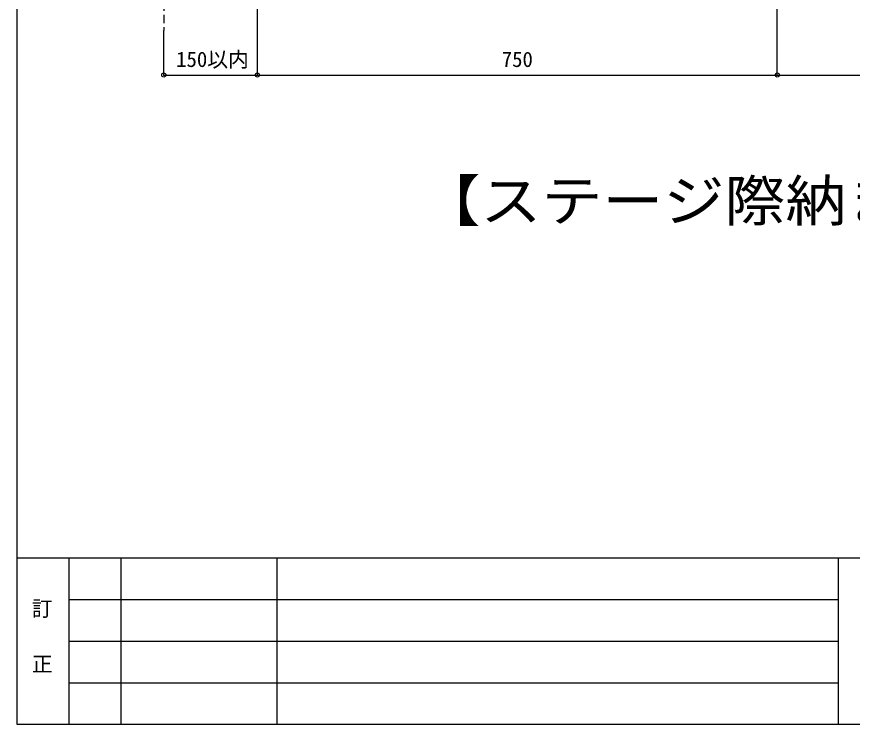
# Model space of a CAD drawing. Units: millimetres, scale not verified. Extents: x -2066 to 2059, y -1474 to 1400.
# Drawn here: x -2066 to -861, y -1450 to -429 of the extents above; entities that cross this region are included whole.
import ezdxf
from ezdxf.enums import TextEntityAlignment as Align

# ---------------------------------------------------------------- set-up
doc = ezdxf.new("R2010")
doc.units = ezdxf.units.MM
doc.header["$LTSCALE"] = 10
doc.header["$PDMODE"] = 32
doc.header["$PDSIZE"] = 6
doc.linetypes.add('CHAIN1', pattern=[8, 5, -1, 1, -1])
doc.linetypes.add('DASHED1', pattern=[1.8, 1.2, -0.6])
for name, color, linetype in [('0-0_中心線', 4, 'CHAIN1'), ('0-5_寸法', 4, 'Continuous'), ('0-6_文字', 7, 'Continuous'), ('0-8_隠線', 4, 'DASHED1'), ('F-1_中線', 7, 'Continuous'), ('F-6_文字', 7, 'Continuous')]:
    doc.layers.add(name, color=color, linetype=linetype)
doc.styles.add('ＭＳ ゴシック', font='')
doc.styles.get('ＭＳ ゴシック').set_extended_font_data('MS Gothic')

msp = doc.modelspace()

# ---------------------------------------------------------------- linework, layer by layer
at = {"layer": '0-0_中心線'}
for p, q in [((-1719.32, -449.04), (-1719.32, 688.48)), ((-969.32, -449.04), (-969.32, 688.48))]:
    msp.add_line(p, q, dxfattribs=at)
at = {"layer": '0-5_寸法'}
for p, q in [((-1854.32, -513.43), (-1854.32, -449.04)), ((-1719.32, -513.43), (-1719.32, -449.04)), ((-969.32, -513.43), (-969.32, -449.04)), ((-1854.32, -513.43), (-1719.32, -513.43)), ((-1719.32, -513.43), (-969.32, -513.43)), ((-969.32, -513.43), (-219.32, -513.43))]:
    msp.add_line(p, q, dxfattribs=at)
at = {"layer": '0-5_寸法', "color": 7}
for p in [(-1854.32, -513.43), (-1719.32, -513.43), (-969.32, -513.43)]:
    msp.add_point(p, dxfattribs=at)
at = {"layer": '0-8_隠線'}
msp.add_line((-1854.32, 527.37), (-1854.32, -449.04), dxfattribs=at)
at = {"layer": 'F-1_中線'}
for p, q in [((-2066.45, 1399.98), (-2066.45, -1450.02)), ((-2066.45, -1210.02), (2058.55, -1210.02)), ((-1991.45, -1210.02), (-1991.45, -1450.02)), ((-1916.45, -1210.02), (-1916.45, -1450.02)), ((-1691.45, -1210.02), (-1691.45, -1450.02)), ((-881.45, -1210.02), (-881.45, -1450.02)), ((-1991.45, -1270.02), (-881.45, -1270.02)), ((-1991.45, -1330.02), (-881.45, -1330.02)), ((-1991.45, -1390.02), (-881.45, -1390.02)), ((-2066.45, -1450.02), (2058.55, -1450.02))]:
    msp.add_line(p, q, dxfattribs=at)

# ---------------------------------------------------------------- texts
at = {"layer": '0-5_寸法', "color": 7, "style": 'ＭＳ ゴシック'}
for s, p in [('150以内', (-1836.5, -508.43)), ('750', (-1366.82, -508.43))]:
    msp.add_text(s, height=21.99, dxfattribs=at).set_placement(p, align=Align.BOTTOM_LEFT)
at = {"layer": '0-6_文字', "style": 'ＭＳ ゴシック', "width": 1.1}
msp.add_text('【ステージ際納まり図】', height=58.65, dxfattribs=at).set_placement((-1485.67, -741.73), align=Align.BOTTOM_LEFT)
at = {"layer": 'F-6_文字', "style": 'ＭＳ ゴシック'}
for s, p in [('訂', (-2044.65, -1300.72)), ('正', (-2044.65, -1380.74))]:
    msp.add_text(s, height=21.99, dxfattribs=at).set_placement(p, align=Align.BOTTOM_LEFT)

doc.saveas('drawing.dxf')
